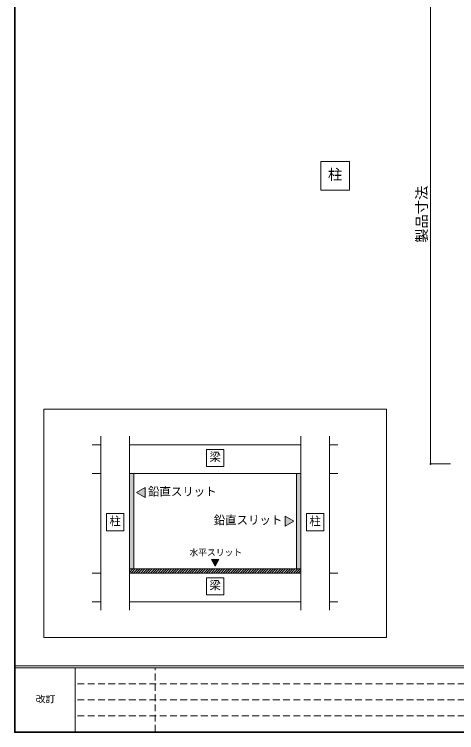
# Model space of a CAD drawing. Units: millimetres, scale not verified. Extents: x -280 to 280, y -194 to 194.
# Drawn here: x -280.3 to -125.5, y -194.2 to 57.6 of the extents above; entities that cross this region are included whole.
import ezdxf
from ezdxf.enums import TextEntityAlignment as Align

# ---------------------------------------------------------------- set-up
doc = ezdxf.new("R2010")
doc.units = ezdxf.units.MM
doc.header["$LTSCALE"] = 2
doc.header["$PDMODE"] = 32
doc.header["$PDSIZE"] = 0.4
doc.linetypes.add('DASHED1', pattern=[1.8, 1.2, -0.6])
doc.layers.add('0-0_', color=7, linetype='Continuous', lineweight=9)
doc.styles.add('ＭＳ ゴシック', font='')
doc.styles.get('ＭＳ ゴシック').set_extended_font_data('MS Gothic')

msp = doc.modelspace()

# ---------------------------------------------------------------- linework, layer by layer
at = {"layer": '0-0_'}
for p, q in [((-280, -193.9), (-280, 193.9)), ((-134.55, -100), (-134.55, 75)), ((-150, -80.8), (-270, -80.8)), ((-270, -80.8), (-270, -160.8)), ((-250, -90.3), (-250, -151.3)), ((-240, -90.3), (-240, -151.3)), ((-180, -90.3), (-180, -151.3)), ((-170, -90.3), (-170, -151.3)), ((-253, -93.3), (-250, -93.3)), ((-240, -93.3), (-180, -93.3)), ((-207, -94.9), (-213, -94.9)), ((-207, -100.9), (-207, -94.9)), ((-170, -93.3), (-167, -93.3)), ((-134.55, -100), (-127.55, -100)), ((-253, -103.3), (-250, -103.3)), ((-240, -103.3), (-180, -103.3)), ((-238.5, -103.3), (-238.5, -136.8)), ((-181.5, -103.3), (-181.5, -136.8)), ((-170, -103.3), (-167, -103.3)), ((-234.5, -108.318), (-237.5, -110.05)), ((-237.5, -110.05), (-234.5, -111.782)), ((-234.5, -111.782), (-234.5, -108.318)), ((-242, -117.4), (-248, -117.4)), ((-242, -123.4), (-242, -117.4)), ((-185.5, -118.318), (-182.5, -120.05)), ((-185.5, -121.782), (-185.5, -118.318)), ((-172, -117.4), (-178, -117.4)), ((-172, -123.4), (-172, -117.4)), ((-182.5, -120.05), (-185.5, -121.782)), ((-253, -138.3), (-250, -138.3)), ((-240, -136.8), (-180, -136.8)), ((-240, -138.001), (-238.799, -136.8)), ((-240, -137.153), (-239.647, -136.8)), ((-240, -138.3), (-180, -138.3)), ((-239.45, -138.3), (-237.95, -136.8)), ((-238.602, -138.3), (-237.102, -136.8)), ((-237.753, -138.3), (-236.253, -136.8)), ((-236.905, -138.3), (-235.405, -136.8)), ((-236.056, -138.3), (-234.556, -136.8)), ((-235.208, -138.3), (-233.708, -136.8)), ((-234.359, -138.3), (-232.859, -136.8)), ((-233.511, -138.3), (-232.011, -136.8)), ((-232.662, -138.3), (-231.162, -136.8)), ((-231.814, -138.3), (-230.314, -136.8)), ((-230.965, -138.3), (-229.465, -136.8)), ((-230.117, -138.3), (-228.617, -136.8)), ((-229.268, -138.3), (-227.768, -136.8)), ((-228.42, -138.3), (-226.92, -136.8)), ((-227.571, -138.3), (-226.071, -136.8)), ((-226.722, -138.3), (-225.222, -136.8)), ((-225.874, -138.3), (-224.374, -136.8)), ((-225.025, -138.3), (-223.525, -136.8)), ((-224.177, -138.3), (-222.677, -136.8)), ((-223.328, -138.3), (-221.828, -136.8)), ((-222.48, -138.3), (-220.98, -136.8)), ((-221.631, -138.3), (-220.131, -136.8)), ((-220.783, -138.3), (-219.283, -136.8)), ((-219.934, -138.3), (-218.434, -136.8)), ((-219.086, -138.3), (-217.586, -136.8)), ((-218.237, -138.3), (-216.737, -136.8)), ((-217.389, -138.3), (-215.889, -136.8)), ((-216.54, -138.3), (-215.04, -136.8)), ((-215.692, -138.3), (-214.192, -136.8)), ((-214.843, -138.3), (-213.343, -136.8)), ((-213.995, -138.3), (-212.495, -136.8)), ((-213.146, -138.3), (-211.646, -136.8)), ((-212.297, -138.3), (-210.797, -136.8)), ((-211.449, -138.3), (-209.949, -136.8)), ((-210.6, -138.3), (-209.1, -136.8)), ((-209.752, -138.3), (-208.252, -136.8)), ((-208.903, -138.3), (-207.403, -136.8)), ((-208.055, -138.3), (-206.555, -136.8)), ((-207.206, -138.3), (-205.706, -136.8)), ((-206.358, -138.3), (-204.858, -136.8)), ((-205.509, -138.3), (-204.009, -136.8)), ((-204.661, -138.3), (-203.161, -136.8)), ((-203.812, -138.3), (-202.312, -136.8)), ((-202.964, -138.3), (-201.464, -136.8)), ((-202.115, -138.3), (-200.615, -136.8)), ((-201.267, -138.3), (-199.767, -136.8)), ((-200.418, -138.3), (-198.918, -136.8)), ((-199.57, -138.3), (-198.07, -136.8)), ((-198.721, -138.3), (-197.221, -136.8)), ((-197.873, -138.3), (-196.373, -136.8)), ((-197.024, -138.3), (-195.524, -136.8)), ((-196.175, -138.3), (-194.675, -136.8)), ((-195.327, -138.3), (-193.827, -136.8)), ((-194.478, -138.3), (-192.978, -136.8)), ((-193.63, -138.3), (-192.13, -136.8)), ((-192.781, -138.3), (-191.281, -136.8)), ((-191.933, -138.3), (-190.433, -136.8)), ((-191.084, -138.3), (-189.584, -136.8)), ((-190.236, -138.3), (-188.736, -136.8)), ((-189.387, -138.3), (-187.887, -136.8)), ((-188.539, -138.3), (-187.039, -136.8)), ((-187.69, -138.3), (-186.19, -136.8)), ((-186.842, -138.3), (-185.342, -136.8)), ((-185.993, -138.3), (-184.493, -136.8)), ((-185.145, -138.3), (-183.645, -136.8)), ((-184.296, -138.3), (-182.796, -136.8)), ((-183.448, -138.3), (-181.948, -136.8)), ((-182.599, -138.3), (-181.099, -136.8)), ((-181.75, -138.3), (-180.25, -136.8)), ((-180.902, -138.3), (-180, -137.398)), ((-180.053, -138.3), (-180, -138.247)), ((-170, -138.3), (-167, -138.3)), ((-207, -139.9), (-213, -139.9)), ((-207, -145.9), (-207, -139.9)), ((-253, -148.3), (-250, -148.3)), ((-240, -148.3), (-180, -148.3)), ((-170, -148.3), (-167, -148.3)), ((280, -170.8), (-280, -170.8)), ((280, -171.5), (-280, -171.5)), ((-259, -193.9), (-259, -171.5)), ((-280.28, -194.18), (280.28, -194.18))]:
    msp.add_line(p, q, dxfattribs=at)
at = {"layer": '0-0_', "linetype": 'DASHED1'}
for p, q in [((-231, -193.9), (-231, -171.5)), ((-119, -177.1), (-259, -177.1)), ((-119, -182.7), (-259, -182.7)), ((-119, -188.3), (-259, -188.3))]:
    msp.add_line(p, q, dxfattribs=at)
at = {"layer": '0-0_'}
for points in [[(280.28, 194.18), (-280.28, 194.18), (-280.28, -194.18)], [(280, 193.9), (280, -193.9), (-280, -193.9)], [(-270, -160.8), (-150, -160.8), (-150, -80.8)], [(-213, -94.9), (-213, -100.9), (-207, -100.9)], [(-248, -117.4), (-248, -123.4), (-242, -123.4)], [(-178, -117.4), (-178, -123.4), (-172, -123.4)], [(-213, -139.9), (-213, -145.9), (-207, -145.9)]]:
    msp.add_lwpolyline(points, dxfattribs=at)
for points in [[(-173, -4), (-163, -4), (-163, 6), (-173, 6)], [(-208.701, -133.55), (-211.299, -133.55), (-210, -135.8)]]:
    msp.add_lwpolyline(points, close=True, dxfattribs=at)
at = {"layer": '0-0_', "color": 2}
msp.add_point((-134.55, -100), dxfattribs=at)
at = {"layer": '0-0_', "color": 1}
for points in [[(-240, -103.3), (-240, -136.8), (-238.5, -103.3), (-238.5, -136.8)], [(-181.5, -103.3), (-181.5, -136.8), (-180, -103.3), (-180, -136.8)], [(-237.5, -110.05), (-234.5, -111.782), (-234.5, -108.318)], [(-182.5, -120.05), (-185.5, -121.782), (-185.5, -118.318)]]:
    msp.add_solid(points, dxfattribs=at)
at = {"layer": '0-0_', "color": 178}
msp.add_solid([(-210, -135.8), (-208.701, -133.55), (-211.299, -133.55)], dxfattribs=at)

# ---------------------------------------------------------------- texts
at = {"layer": '0-0_', "style": 'ＭＳ ゴシック'}
for s, height, p in [('柱', 3.666, (-170.5, -1.5)), ('梁', 2.933, (-212, -99.9)), ('鉛直スリット', 2.933, (-233.5, -112.05)), ('柱', 2.933, (-247, -122.4)), ('鉛直スリット', 2.933, (-210.5, -122.05)), ('柱', 2.933, (-177, -122.4)), ('水平スリット', 2.199, (-219, -132.8)), ('梁', 2.933, (-212, -144.9))]:
    msp.add_text(s, height=height, dxfattribs=at).set_placement(p, align=Align.BOTTOM_LEFT)
msp.add_text('製品寸法', height=3.666, rotation=90, dxfattribs=at).set_placement((-134.75, -22.5), align=Align.BOTTOM_LEFT)
at = {"layer": '0-0_', "style": 'ＭＳ ゴシック', "width": 1.05}
msp.add_text('改訂', height=2.346, dxfattribs=at).set_placement((-272.8, -184.3), align=Align.BOTTOM_LEFT)

doc.saveas('drawing.dxf')
